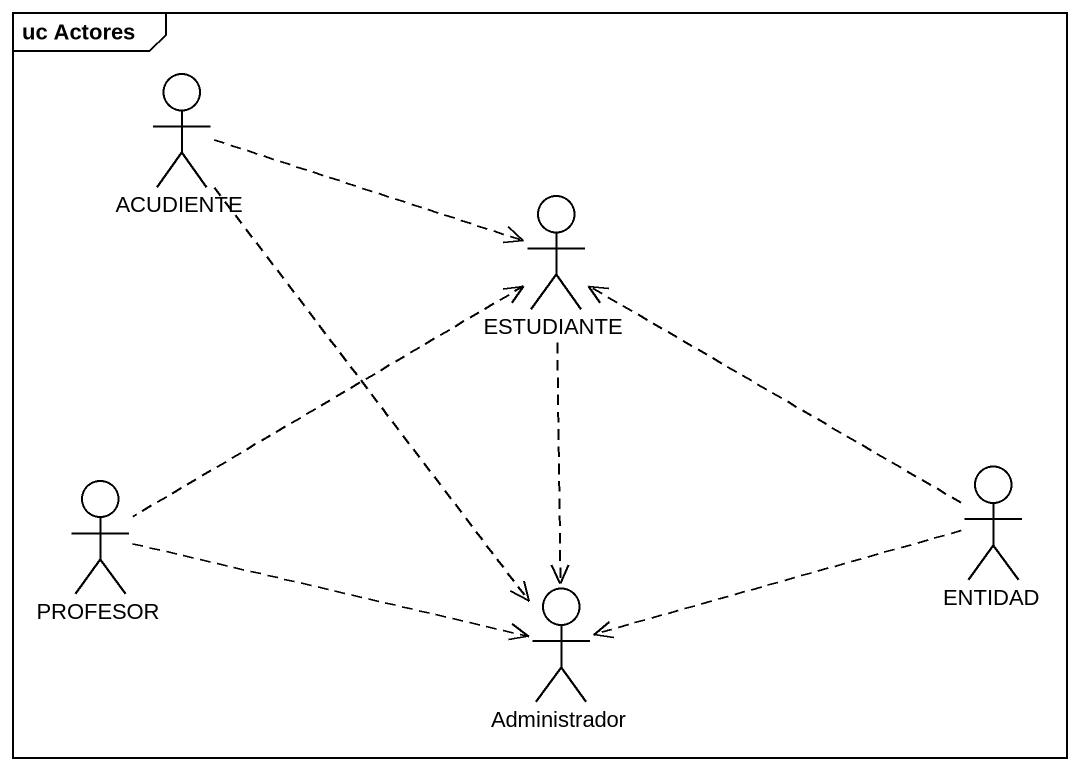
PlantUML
@startuml
mainframe uc Actores
actor ACUDIENTE
actor ESTUDIANTE
actor PROFESOR
actor ENTIDAD
actor Administrador
ACUDIENTE .right.> ESTUDIANTE
ACUDIENTE ..> Administrador
ESTUDIANTE <.. PROFESOR
ESTUDIANTE ..> Administrador
PROFESOR .right.> Administrador
ENTIDAD .up.> ESTUDIANTE
ENTIDAD .left.> Administrador
@enduml
